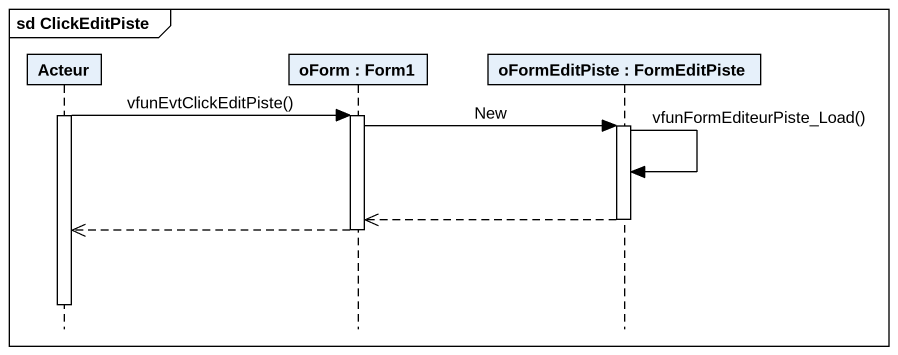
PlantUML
@startuml
mainframe sd ClickEditPiste
hide footbox
participant Acteur
participant "oForm : Form1" as oForm
participant "oFormEditPiste : FormEditPiste" as oFormEditPiste

activate Acteur
Acteur -> oForm : vfunEvtClickEditPiste()
activate oForm
oForm -> oFormEditPiste : New
activate oFormEditPiste
oFormEditPiste -> oFormEditPiste : vfunFormEditeurPiste_Load()
oFormEditPiste -->> oForm
deactivate oFormEditPiste
oForm -->> Acteur
deactivate oForm
deactivate Acteur
@enduml
